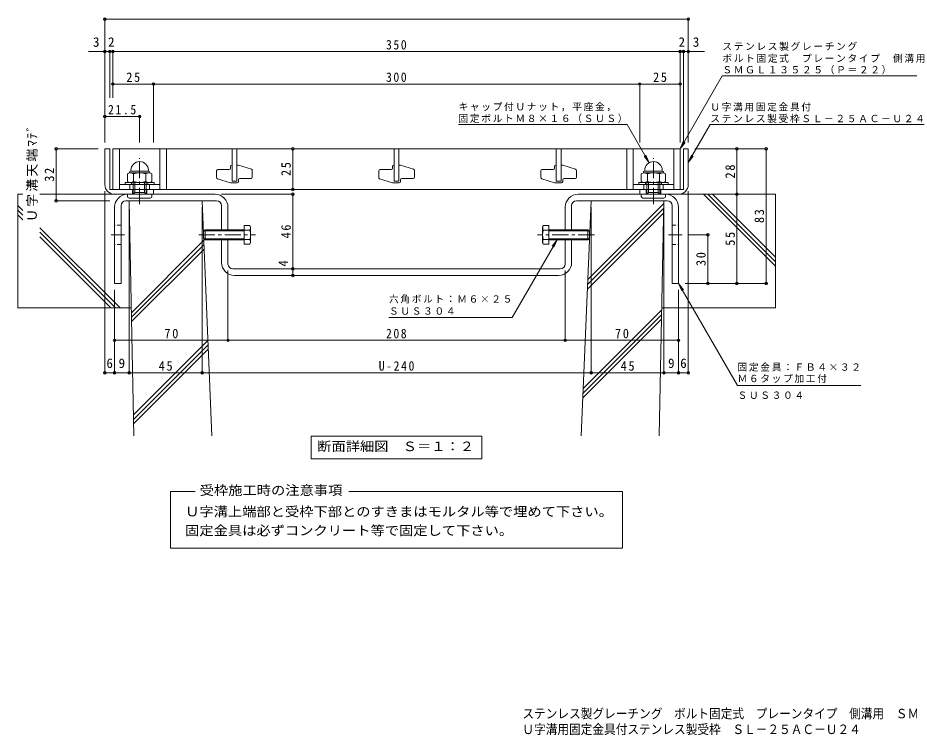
# Model space of a CAD drawing. Units: millimetres at full size; some dimension numbers follow another scale. Extents: x -407 to 421, y -392 to 305.
# Drawn here: x -407 to 143, y -392 to 51 of the extents above; entities that cross this region are included whole.
import ezdxf
from ezdxf.enums import TextEntityAlignment as Align

# ---------------------------------------------------------------- set-up
doc = ezdxf.new("R2010")
doc.units = ezdxf.units.MM
doc.header["$LTSCALE"] = 2
doc.header["$PDMODE"] = 32
doc.header["$PDSIZE"] = 1.6
doc.linetypes.add('CHAIN1', pattern=[8, 5, -1, 1, -1])
doc.linetypes.add('DASHED1', pattern=[1.8, 1.2, -0.6])
for name, color, linetype, lineweight in [('D-1_躯体', 2, 'Continuous', 9), ('D-2_仕上', 3, 'Continuous', 9), ('D-4_文字', 7, 'Continuous', 9), ('D-5_建具', 7, 'Continuous', 9), ('D-6_間仕切', 6, 'Continuous', 9), ('D-8_ハッチ', 3, 'Continuous', 9), ('D-A_インテリア', 2, 'Continuous', 9), ('D-B_衛生陶器', 2, 'Continuous', 9)]:
    doc.layers.add(name, color=color, linetype=linetype, lineweight=lineweight)
doc.layers.add('F-0_F-0ﾚｲﾔ', color=2, linetype='Continuous')
doc.styles.add('ＭＳ ゴシック', font='')
doc.styles.get('ＭＳ ゴシック').set_extended_font_data('MS Gothic')

msp = doc.modelspace()

# ---------------------------------------------------------------- linework, layer by layer
at = {"layer": 'D-1_躯体'}
for p, q in [((-353.179, -30.27), (-353.179, -52.27)), ((3.821, -55.07), (3.821, -30.27)), ((3.821, -30.27), (6.821, -30.27)), ((6.821, -30.27), (6.821, -52.27)), ((-336.179, -58.27), (-336.179, -55.27)), ((-327.179, -58.27), (-327.179, -55.27)), ((0.821, -58.27), (-23.179, -58.27)), ((-19.179, -58.27), (-19.179, -55.27)), ((-10.179, -58.27), (-10.179, -55.27))]:
    msp.add_line(p, q, dxfattribs=at)
for points in [[(-350.179, -55.07), (-350.179, -30.27), (-353.179, -30.27)], [(-347.179, -58.27), (-323.179, -58.27), (-323.179, -55.27), (-349.979, -55.27)], [(-23.179, -58.27), (-23.179, -55.27), (3.621, -55.27)]]:
    msp.add_lwpolyline(points, dxfattribs=at)
for centre, radius, start, end in [((-347.179, -52.27), 6, 180, 270), ((0.821, -52.27), 6, 270, 0), ((-349.979, -55.07), 0.2, 180, 270), ((3.621, -55.07), 0.2, 270, 0)]:
    msp.add_arc(centre, radius, start, end, dxfattribs=at)
at = {"layer": 'D-2_仕上'}
for p, q in [((-348.179, -55.27), (-348.179, -30.27)), ((-344.179, -55.27), (-344.179, -30.27)), ((-319.179, -55.27), (-319.179, -30.27)), ((-315.179, -55.27), (-315.179, -30.27)), ((-274.679, -50.27), (-274.679, -30.27)), ((-271.679, -30.27), (-271.679, -50.27)), ((-174.679, -50.27), (-174.679, -30.27)), ((-171.679, -30.27), (-171.679, -50.27)), ((-74.679, -50.27), (-74.679, -30.27)), ((-71.679, -30.27), (-71.679, -50.27)), ((-31.179, -30.27), (-31.179, -55.27)), ((-27.179, -30.27), (-27.179, -55.27)), ((-2.179, -30.27), (-2.179, -55.27)), ((-284.179, -47.938), (-284.179, -43.82)), ((-283.379, -43.02), (-276.479, -43.02)), ((-275.679, -42.22), (-275.679, -41.07)), ((-274.879, -40.27), (-274.679, -40.27)), ((-262.179, -43.602), (-262.179, -47.72)), ((-184.179, -47.938), (-184.179, -43.82)), ((-183.379, -43.02), (-176.479, -43.02)), ((-175.679, -42.22), (-175.679, -41.07)), ((-174.879, -40.27), (-174.679, -40.27)), ((-162.179, -43.602), (-162.179, -47.72)), ((-84.179, -47.938), (-84.179, -43.82)), ((-83.379, -43.02), (-76.479, -43.02)), ((-75.679, -42.22), (-75.679, -41.07)), ((-74.879, -40.27), (-74.679, -40.27)), ((-62.179, -43.602), (-62.179, -47.72)), ((-275.679, -51.27), (-283.625, -48.699)), ((-270.679, -49.32), (-270.679, -50.47)), ((-262.979, -48.52), (-269.879, -48.52)), ((-175.679, -51.27), (-183.625, -48.699)), ((-170.679, -49.32), (-170.679, -50.47)), ((-162.979, -48.52), (-169.879, -48.52)), ((-75.679, -51.27), (-83.625, -48.699)), ((-70.679, -49.32), (-70.679, -50.47)), ((-62.979, -48.52), (-69.879, -48.52)), ((-319.179, -52.27), (-344.179, -52.27)), ((-337.679, -55.27), (-337.679, -52.27)), ((-325.679, -55.27), (-325.679, -52.27)), ((-271.479, -51.27), (-275.679, -51.27)), ((-274.679, -50.27), (-271.679, -50.27)), ((-171.479, -51.27), (-175.679, -51.27)), ((-174.679, -50.27), (-171.679, -50.27)), ((-71.479, -51.27), (-75.679, -51.27)), ((-74.679, -50.27), (-71.679, -50.27)), ((-2.179, -52.27), (-27.179, -52.27)), ((-20.679, -55.27), (-20.679, -52.27)), ((-8.679, -55.27), (-8.679, -52.27)), ((1.821, -55.27), (-348.179, -55.27))]:
    msp.add_line(p, q, dxfattribs=at)
for points in [[(-348.179, -30.27), (1.821, -30.27), (1.821, -55.27)], [(-271.679, -40.27), (-270.679, -40.27), (-262.733, -42.841)], [(-171.679, -40.27), (-170.679, -40.27), (-162.733, -42.841)], [(-71.679, -40.27), (-70.679, -40.27), (-62.733, -42.841)]]:
    msp.add_lwpolyline(points, dxfattribs=at)
for centre, start, end in [((-283.379, -43.82), 90, 180), ((-276.479, -42.22), 270, 0), ((-274.879, -41.07), 90, 180), ((-262.979, -43.602), 0, 72.07208), ((-183.379, -43.82), 90, 180), ((-176.479, -42.22), 270, 0), ((-174.879, -41.07), 90, 180), ((-162.979, -43.602), 0, 72.07208), ((-83.379, -43.82), 90, 180), ((-76.479, -42.22), 270, 0), ((-74.879, -41.07), 90, 180), ((-62.979, -43.602), 0, 72.07208), ((-283.379, -47.938), 180, 252.07208), ((-269.879, -49.32), 90, 180), ((-262.979, -47.72), 270, 0), ((-183.379, -47.938), 180, 252.07208), ((-169.879, -49.32), 90, 180), ((-162.979, -47.72), 270, 0), ((-83.379, -47.938), 180, 252.07208), ((-69.879, -49.32), 90, 180), ((-62.979, -47.72), 270, 0), ((-271.479, -50.47), 270, 0), ((-171.479, -50.47), 270, 0), ((-71.479, -50.47), 270, 0)]:
    msp.add_arc(centre, 0.8, start, end, dxfattribs=at)
at = {"layer": 'D-4_文字'}
for p, q in [((-353.179, 50.33), (-353.179, -26.27)), ((-353.179, 49.73), (6.821, 49.73)), ((6.821, 50.33), (6.821, -26.27)), ((-353.179, 29.73), (-363.246, 29.73)), ((-353.179, 29.73), (-350.179, 29.73)), ((-350.179, 30.33), (-350.179, 1.165)), ((-350.179, 29.73), (-348.179, 29.73)), ((-348.179, 30.33), (-348.179, 1.165)), ((-348.179, 29.73), (1.821, 29.73)), ((1.821, 30.33), (1.821, -26.27)), ((1.821, 29.73), (3.821, 29.73)), ((3.821, 30.33), (3.821, -26.27)), ((3.821, 29.73), (6.821, 29.73)), ((16.889, 29.73), (6.821, 29.73)), ((-348.179, 9.73), (-323.179, 9.73)), ((-323.179, 10.33), (-323.179, -26.27)), ((-323.179, 9.73), (-23.179, 9.73)), ((-23.179, 10.33), (-23.179, -26.27)), ((-23.179, 9.73), (1.821, 9.73)), ((-353.179, -10.27), (-331.679, -10.27)), ((-331.679, -9.67), (-331.679, -26.27)), ((-383.779, -30.27), (-357.179, -30.27)), ((-383.179, -30.27), (-383.179, -62.27)), ((-237.179, -30.27), (-237.179, -55.27)), ((55.421, -30.27), (10.821, -30.27)), ((36.821, -58.27), (36.821, -30.27)), ((54.821, -113.27), (54.821, -30.27)), ((-353.179, -168.927), (-353.179, -56.27)), ((-236.579, -58.27), (-281.179, -58.27)), ((-237.179, -58.27), (-237.179, -104.27)), ((6.821, -168.927), (6.821, -56.27)), ((36.821, -113.27), (36.821, -58.27)), ((-383.779, -62.27), (-350.107, -62.27)), ((-338.179, -168.927), (-338.179, -66.27)), ((-293.179, -168.927), (-293.179, -66.27)), ((-53.179, -168.927), (-53.179, -66.27)), ((-8.179, -168.927), (-8.179, -66.27)), ((19.421, -83.27), (6.949, -83.27)), ((18.821, -113.27), (18.821, -83.27)), ((-237.179, -104.27), (-237.179, -108.27)), ((-277.179, -148.915), (-277.179, -105.27)), ((-69.179, -148.915), (-69.179, -105.27)), ((55.421, -113.27), (4.821, -113.27)), ((-347.179, -168.927), (-347.179, -117.27)), ((0.821, -168.927), (0.821, -117.27)), ((-347.179, -148.315), (-277.179, -148.315)), ((-277.179, -148.315), (-69.179, -148.315)), ((-69.179, -148.315), (0.821, -148.315)), ((-353.179, -168.327), (-347.179, -168.327)), ((-347.179, -168.327), (-338.179, -168.327)), ((-338.179, -168.327), (-293.179, -168.327)), ((-293.179, -168.327), (-53.179, -168.327)), ((-53.179, -168.327), (-8.179, -168.327)), ((-8.179, -168.327), (0.821, -168.327)), ((0.821, -168.327), (6.821, -168.327))]:
    msp.add_line(p, q, dxfattribs=at)
for p in [(-353.179, 49.73), (6.821, 49.73), (-353.179, 29.73), (-350.179, 29.73), (-348.179, 29.73), (1.821, 29.73), (3.821, 29.73), (6.821, 29.73), (-348.179, 9.73), (-323.179, 9.73), (-23.179, 9.73), (1.821, 9.73), (-353.179, -10.27), (-331.679, -10.27), (-383.179, -30.27), (-237.179, -30.27), (36.821, -30.27), (54.821, -30.27), (-237.179, -55.27), (-237.179, -58.27), (36.821, -58.27), (-383.179, -62.27), (18.821, -83.27), (-237.179, -104.27), (-237.179, -108.27), (18.821, -113.27), (36.821, -113.27), (54.821, -113.27), (-347.179, -148.315), (-277.179, -148.315), (-69.179, -148.315), (0.821, -148.315), (-353.179, -168.327), (-347.179, -168.327), (-338.179, -168.327), (-293.179, -168.327), (-53.179, -168.327), (-8.179, -168.327), (0.821, -168.327), (6.821, -168.327)]:
    msp.add_point(p, dxfattribs=at)
at = {"layer": 'D-5_建具'}
for p, q in [((27.802, 14.73), (152.806, 14.73)), ((-134.96, -15.27), (-30.96, -15.27)), ((-30.96, -15.27), (-17.379, -38.794)), ((20.389, -15.27), (6.821, -38.77)), ((20.389, -15.27), (152.393, -15.27)), ((1.821, -30.27), (4.865, -26.303)), ((-17.379, -38.794), (-20.423, -34.827)), ((-17.379, -38.794), (-19.292, -34.174)), ((6.821, -38.77), (8.735, -34.151)), ((6.821, -38.77), (9.865, -34.803)), ((-74.168, -86.27), (-77.212, -90.237)), ((0.821, -113.27), (2.735, -117.89)), ((-101.881, -134.27), (-177.881, -134.27)), ((113.194, -176.27), (37.194, -176.27)), ((-225.779, -207.392), (-120.579, -207.392)), ((-225.779, -207.392), (-225.779, -221.392)), ((-120.579, -207.392), (-120.579, -221.392)), ((-225.779, -221.392), (-120.579, -221.392)), ((-312.637, -241.515), (-297.421, -241.515)), ((-312.637, -276.438), (-312.637, -241.515)), ((-202.707, -241.515), (-33.721, -241.515)), ((-33.721, -241.515), (-33.721, -276.438)), ((-33.721, -276.438), (-312.637, -276.438))]:
    msp.add_line(p, q, dxfattribs=at)
for points in [[(27.802, 14.73), (1.821, -30.27), (3.735, -25.651)], [(-101.881, -134.27), (-74.168, -86.27), (-76.082, -90.89)], [(37.194, -176.27), (0.821, -113.27), (3.865, -117.237)]]:
    msp.add_lwpolyline(points, dxfattribs=at)
at = {"layer": 'D-6_間仕切'}
for p, q in [((-406.849, -58.27), (-406.849, -128.27)), ((-403.787, -58.27), (-406.849, -58.27)), ((-339.179, -58.27), (-393.198, -58.27)), ((-7.179, -58.27), (60.521, -58.27)), ((60.521, -102.653), (16.138, -58.27)), ((60.521, -99.824), (18.967, -58.27)), ((60.521, -96.996), (21.795, -58.27)), ((60.521, -58.27), (60.521, -128.27)), ((-403.787, -68.29), (-406.849, -65.228)), ((-335.279, -207.27), (-338.179, -62.27)), ((-338.179, -62.27), (-293.179, -62.27)), ((-287.137, -207.27), (-293.179, -62.27)), ((-59.221, -207.27), (-53.179, -62.27)), ((-55.205, -110.885), (-8.211, -63.892)), ((-53.179, -62.27), (-8.179, -62.27)), ((-11.079, -207.27), (-8.179, -62.27)), ((-403.787, -71.118), (-406.849, -68.056)), ((-403.787, -73.947), (-406.849, -70.885)), ((-55.451, -116.788), (-8.327, -69.664)), ((-55.328, -113.837), (-8.269, -66.778)), ((-343.807, -128.27), (-393.198, -78.879)), ((-346.635, -128.27), (-393.198, -81.707)), ((-349.463, -128.27), (-393.198, -84.535)), ((-336.799, -131.268), (-292.164, -86.633)), ((-336.743, -134.041), (-292.051, -89.348)), ((-336.688, -136.814), (-291.938, -92.064)), ((-336.859, -128.27), (-406.849, -128.27)), ((-58, -177.974), (-9.524, -129.498)), ((-9.499, -128.27), (60.521, -128.27)), ((-58.246, -183.877), (-9.639, -135.27)), ((-58.123, -180.925), (-9.581, -132.384)), ((-335.538, -194.301), (-289.592, -148.355)), ((-335.483, -197.074), (-289.479, -151.07)), ((-335.427, -199.847), (-289.366, -153.785))]:
    msp.add_line(p, q, dxfattribs=at)
at = {"layer": 'D-8_ハッチ'}
for p, q in [((-339.179, -58.27), (-285.179, -58.27)), ((-61.179, -58.27), (-7.179, -58.27)), ((-343.179, -113.27), (-343.179, -65.27)), ((-340.179, -62.27), (-284.179, -62.27)), ((-281.179, -65.27), (-281.179, -80.27)), ((-65.179, -80.27), (-65.179, -65.27)), ((-62.179, -62.27), (-6.179, -62.27)), ((-3.179, -65.27), (-3.179, -113.27)), ((-347.179, -113.27), (-347.179, -66.27)), ((-277.179, -66.27), (-277.179, -80.27)), ((-69.179, -80.27), (-69.179, -66.27)), ((0.821, -66.27), (0.821, -113.27)), ((-281.179, -86.27), (-281.179, -100.27)), ((-277.179, -86.27), (-277.179, -101.27)), ((-69.179, -101.27), (-69.179, -86.27)), ((-65.179, -100.27), (-65.179, -86.27)), ((-274.179, -104.27), (-72.179, -104.27)), ((-273.179, -108.27), (-73.179, -108.27)), ((-347.179, -113.27), (-343.179, -113.27)), ((0.821, -113.27), (-3.179, -113.27))]:
    msp.add_line(p, q, dxfattribs=at)
at = {"layer": 'D-8_ハッチ', "linetype": 'DASHED1'}
for p, q in [((-343.179, -77.27), (-347.179, -77.27)), ((-3.179, -77.27), (0.821, -77.27)), ((-343.179, -89.27), (-347.179, -89.27)), ((-3.179, -89.27), (0.821, -89.27))]:
    msp.add_line(p, q, dxfattribs=at)
at = {"layer": 'D-8_ハッチ', "color": 7, "linetype": 'CHAIN1'}
for p, q in [((-349.307, -83.27), (-341.05, -83.27)), ((-5.307, -83.27), (2.949, -83.27))]:
    msp.add_line(p, q, dxfattribs=at)
at = {"layer": 'D-8_ハッチ'}
for centre, radius, start, end in [((-339.179, -66.27), 8, 90, 180), ((-285.179, -66.27), 8, 0, 90), ((-61.179, -66.27), 8, 90, 180), ((-7.179, -66.27), 8, 0, 90), ((-340.179, -65.27), 3, 90, 180), ((-284.179, -65.27), 3, 0, 90), ((-62.179, -65.27), 3, 90, 180), ((-6.179, -65.27), 3, 0, 90), ((-273.179, -100.27), 8, 180, 270), ((-274.179, -101.27), 3, 180, 270), ((-73.179, -100.27), 8, 270, 0), ((-72.179, -101.27), 3, 270, 0)]:
    msp.add_arc(centre, radius, start, end, dxfattribs=at)
at = {"layer": 'D-A_インテリア'}
for p, q in [((-291.221, -80.27), (-292.221, -81.27)), ((-292.221, -81.27), (-292.221, -85.27)), ((-267.221, -80.87), (-291.821, -80.87)), ((-291.221, -80.27), (-291.221, -86.27)), ((-267.221, -80.27), (-291.221, -80.27)), ((-267.221, -77.497), (-263.725, -77.497)), ((-267.221, -77.497), (-267.221, -89.044)), ((-267.221, -80.383), (-263.725, -80.383)), ((-263.725, -77.497), (-263.221, -78.37)), ((-263.221, -78.37), (-263.221, -88.17)), ((-82.633, -77.497), (-83.137, -78.37)), ((-83.137, -78.37), (-83.137, -88.17)), ((-79.137, -77.497), (-82.633, -77.497)), ((-79.137, -80.383), (-82.633, -80.383)), ((-79.137, -77.497), (-79.137, -89.044)), ((-79.137, -80.27), (-55.137, -80.27)), ((-79.137, -80.87), (-54.537, -80.87)), ((-55.137, -80.27), (-54.137, -81.27)), ((-55.137, -80.27), (-55.137, -86.27)), ((-54.137, -81.27), (-54.137, -85.27)), ((-291.221, -86.27), (-292.221, -85.27)), ((-267.221, -85.67), (-291.821, -85.67)), ((-267.221, -86.27), (-291.221, -86.27)), ((-267.221, -86.157), (-263.725, -86.157)), ((-79.137, -86.157), (-82.633, -86.157)), ((-79.137, -85.67), (-54.537, -85.67)), ((-79.137, -86.27), (-55.137, -86.27)), ((-55.137, -86.27), (-54.137, -85.27)), ((-267.221, -89.044), (-263.725, -89.044)), ((-263.725, -89.044), (-263.221, -88.17)), ((-82.633, -89.044), (-83.137, -88.17)), ((-79.137, -89.044), (-82.633, -89.044))]:
    msp.add_line(p, q, dxfattribs=at)
at = {"layer": 'D-A_インテリア', "color": 7, "linetype": 'CHAIN1'}
for p, q in [((-295.221, -83.27), (-260.221, -83.27)), ((-51.137, -83.27), (-86.137, -83.27))]:
    msp.add_line(p, q, dxfattribs=at)
at = {"layer": 'D-A_インテリア'}
for centre, radius, start, end in [((-266.225, -78.94), 2.887, 330.00001, 29.99999), ((-271.735, -83.27), 8.514, 340.18087, 19.81913), ((-74.623, -83.27), 8.514, 160.18087, 199.81913), ((-80.133, -78.94), 2.887, 150.00001, 209.99999), ((-266.225, -87.6), 2.887, 330.00001, 29.99999), ((-80.133, -87.6), 2.887, 150.00001, 209.99999)]:
    msp.add_arc(centre, radius, start, end, dxfattribs=at)
at = {"layer": 'D-B_衛生陶器', "color": 7, "linetype": 'CHAIN1'}
for p, q in [((-331.679, -64.352), (-331.679, -35.944)), ((-14.679, -64.352), (-14.679, -35.944))]:
    msp.add_line(p, q, dxfattribs=at)
at = {"layer": 'D-B_衛生陶器'}
for p, q in [((-337.079, -43.97), (-337.079, -43.47)), ((-326.279, -43.97), (-337.079, -43.97)), ((-326.279, -43.97), (-326.279, -43.47)), ((-20.079, -43.97), (-20.079, -43.47)), ((-9.279, -43.97), (-20.079, -43.97)), ((-9.279, -43.97), (-9.279, -43.47)), ((-337.881, -44.97), (-339.184, -45.723)), ((-339.184, -45.723), (-339.184, -50.318)), ((-338.079, -44.97), (-338.079, -45.084)), ((-325.477, -44.97), (-337.881, -44.97)), ((-335.432, -45.723), (-335.432, -50.318)), ((-327.926, -45.723), (-327.926, -50.318)), ((-325.477, -44.97), (-324.173, -45.723)), ((-325.279, -44.97), (-325.279, -45.084)), ((-324.173, -45.723), (-324.173, -50.318)), ((-20.881, -44.97), (-22.184, -45.723)), ((-22.184, -45.723), (-22.184, -50.318)), ((-21.079, -44.97), (-21.079, -45.084)), ((-8.477, -44.97), (-20.881, -44.97)), ((-18.432, -45.723), (-18.432, -50.318)), ((-10.926, -45.723), (-10.926, -50.318)), ((-8.477, -44.97), (-7.173, -45.723)), ((-8.279, -44.97), (-8.279, -45.084)), ((-7.173, -45.723), (-7.173, -50.318)), ((-340.679, -51.07), (-322.679, -51.07)), ((-337.881, -51.07), (-339.184, -50.318)), ((-336.679, -51.07), (-336.679, -52.27)), ((-335.679, -58.27), (-335.679, -51.07)), ((-334.679, -57.27), (-334.679, -51.07)), ((-328.679, -57.27), (-328.679, -51.07)), ((-327.679, -58.27), (-327.679, -51.07)), ((-326.679, -51.07), (-326.679, -52.27)), ((-325.477, -51.07), (-324.173, -50.318)), ((-23.679, -51.07), (-5.679, -51.07)), ((-20.881, -51.07), (-22.184, -50.318)), ((-19.679, -51.07), (-19.679, -52.27)), ((-18.679, -58.27), (-18.679, -51.07)), ((-17.679, -57.27), (-17.679, -51.07)), ((-11.679, -57.27), (-11.679, -51.07)), ((-10.679, -58.27), (-10.679, -51.07)), ((-9.679, -51.07), (-9.679, -52.27)), ((-8.477, -51.07), (-7.173, -50.318)), ((-339.179, -59.57), (-339.179, -58.27)), ((-335.679, -58.27), (-334.679, -57.27)), ((-334.679, -57.27), (-328.679, -57.27)), ((-327.679, -58.27), (-328.679, -57.27)), ((-324.179, -59.57), (-324.179, -58.27)), ((-22.179, -59.57), (-22.179, -58.27)), ((-18.679, -58.27), (-17.679, -57.27)), ((-17.679, -57.27), (-11.679, -57.27)), ((-10.679, -58.27), (-11.679, -57.27)), ((-7.179, -59.57), (-7.179, -58.27)), ((-338.179, -60.57), (-325.179, -60.57)), ((-21.179, -60.57), (-8.179, -60.57))]:
    msp.add_line(p, q, dxfattribs=at)
for points in [[(-322.679, -51.07), (-322.679, -52.27), (-340.679, -52.27), (-340.679, -51.07)], [(-5.679, -51.07), (-5.679, -52.27), (-23.679, -52.27), (-23.679, -51.07)]]:
    msp.add_lwpolyline(points, dxfattribs=at)
for centre, radius, start, end in [((-331.679, -43.47), 5.4, 0, 180), ((-14.679, -43.47), 5.4, 0, 180), ((-337.079, -44.97), 1, 90, 180), ((-326.279, -44.97), 1, 0, 90), ((-20.079, -44.97), 1, 90, 180), ((-9.279, -44.97), 1, 0, 90), ((-337.881, -49.333), 4.363, 55.84651, 90.00017), ((-331.679, -54.705), 9.734, 67.32404, 112.67596), ((-325.477, -49.333), 4.363, 89.99983, 124.15349), ((-20.881, -49.333), 4.363, 55.84651, 90.00017), ((-14.679, -54.704), 9.734, 67.32404, 112.67596), ((-8.477, -49.333), 4.363, 89.99983, 124.15349), ((-337.881, -46.707), 4.363, 269.99983, 304.15349), ((-331.679, -41.336), 9.734, 247.32404, 292.67596), ((-325.477, -46.707), 4.363, 235.84651, 270.00017), ((-20.881, -46.707), 4.363, 269.99983, 304.15349), ((-14.679, -41.336), 9.734, 247.32404, 292.67596), ((-8.477, -46.707), 4.363, 235.84651, 270.00017), ((-338.179, -59.57), 1, 180, 270), ((-325.179, -59.57), 1, 270, 0), ((-21.179, -59.57), 1, 180, 270), ((-8.179, -59.57), 1, 270, 0)]:
    msp.add_arc(centre, radius, start, end, dxfattribs=at)

# ---------------------------------------------------------------- texts
at = {"layer": 'D-4_文字', "color": 2, "style": 'ＭＳ ゴシック'}
for s, p in [('3', (-360.471, 30.93)), ('2', (-351.179, 30.93)), ('2', (0.821, 30.93)), ('3', (9.596, 30.93)), ('6', (-352.179, -167.127)), ('9', (-344.679, -167.127)), ('9', (-5.679, -167.127)), ('6', (1.821, -167.127))]:
    msp.add_text(s, height=5.865, dxfattribs=at).set_placement(p, align=Align.BOTTOM_LEFT)
msp.add_text('4', height=5.865, rotation=90, dxfattribs=at).set_placement((-238.379, -102.843), align=Align.BOTTOM_LEFT)
at = {"layer": 'D-4_文字', "color": 2, "char_height": 5.865, "attachment_point": 7, "style": 'ＭＳ ゴシック'}
for s, insert in [('\\T1.27;\\W0.9;350', (-179.679, 30.93)), ('\\T1.27;\\W0.95;25', (-339.929, 10.93)), ('\\T1.27;\\W0.9;300', (-179.679, 10.93)), ('\\T1.27;\\W0.95;25', (-14.929, 10.93)), ('\\T1.28;\\W0.9;21.5', (-351.179, -9.07)), ('\\T1.27;\\W0.95;70', (-316.429, -147.115)), ('\\T1.27;\\W0.9;208', (-179.679, -147.115)), ('\\T1.27;\\W0.95;70', (-38.429, -147.115)), ('\\T1.27;\\W0.95;45', (-319.929, -167.127)), ('\\T1.28;\\W0.9;U-240', (-184.179, -167.127)), ('\\T1.27;\\W0.95;45', (-34.929, -167.127))]:
    msp.add_mtext(s, dxfattribs=dict(at, insert=insert))
at = {"layer": 'D-4_文字', "color": 2, "char_height": 5.865, "attachment_point": 7, "rotation": 90, "style": 'ＭＳ ゴシック'}
for s, insert in [('\\T1.16;Ｕ字溝天端ﾏﾃﾞ', (-394.503, -75.27)), ('\\T1.27;\\W0.95;32', (-384.379, -50.52)), ('\\T1.27;\\W0.95;25', (-238.379, -47.02)), ('\\T1.27;\\W0.95;28', (35.621, -48.52)), ('\\T1.27;\\W0.95;83', (53.621, -76.02)), ('\\T1.27;\\W0.95;46', (-238.379, -85.52)), ('\\T1.27;\\W0.95;55', (35.621, -90.02)), ('\\T1.27;\\W0.95;30', (17.621, -102.52))]:
    msp.add_mtext(s, dxfattribs=dict(at, insert=insert))
at = {"layer": 'D-5_建具', "color": 2, "style": 'ＭＳ ゴシック', "width": 1.1}
for s, p in [('断面詳細図\u3000Ｓ＝１：２', (-222.179, -218.392)), ('受枠施工時の注意事項', (-294.643, -245.485)), ('Ｕ字溝上端部と受枠下部とのすきまはモルタル等で埋めて下さい。', (-303.643, -258.625)), ('固定金具は必ずコンクリート等で固定して下さい。', (-303.643, -270.285))]:
    msp.add_text(s, height=5.865, dxfattribs=at).set_placement(p, align=Align.BOTTOM_LEFT)
at = {"layer": 'D-5_建具', "char_height": 4.399, "attachment_point": 7, "style": 'ＭＳ ゴシック'}
for s, insert in [('\\T1.17;ステンレス製グレーチング', (27.806, 30.228)), ('\\T1.17;ボルト固定式\u3000プレーンタイプ\u3000側溝用', (27.806, 22.832)), ('\\T1.17;ＳＭＧＬ１３５２５（Ｐ＝２２）', (27.806, 15.682)), ('\\T1.17;キャップ付Ｕナット，平座金，', (-134.96, -7.168)), ('\\T1.17;Ｕ字溝用固定金具付', (20.393, -7.168)), ('\\T1.17;固定ボルトＭ８×１６（ＳＵＳ）', (-134.96, -14.318)), ('\\T1.17;ステンレス製受枠ＳＬ－２５ＡＣ－Ｕ２４', (20.393, -14.318)), ('\\T1.17;六角ボルト：Ｍ６×２５', (-177.881, -125.603)), ('\\T1.17;ＳＵＳ３０４', (-177.881, -132.603)), ('\\T1.17;固定金具：ＦＢ４×３２', (37.194, -167.603)), ('\\T1.17;Ｍ６タップ加工付', (37.194, -174.603)), ('\\T1.17;ＳＵＳ３０４', (37.194, -184.491))]:
    msp.add_mtext(s, dxfattribs=dict(at, insert=insert))
at = {"layer": 'F-0_F-0ﾚｲﾔ', "style": 'ＭＳ ゴシック', "width": 0.9}
for s, p in [('ステンレス製グレーチング\u3000ボルト固定式\u3000プレーンタイプ\u3000側溝用\u3000ＳＭＧＬ\u3000１３５２５（Ｐ＝２２）', (-95.565, -383.172)), ('Ｕ字溝用固定金具付ステンレス製受枠\u3000ＳＬ－２５ＡＣ－Ｕ２４', (-95.565, -392.863))]:
    msp.add_text(s, height=5.865, dxfattribs=at).set_placement(p, align=Align.BOTTOM_LEFT)

doc.saveas('drawing.dxf')
